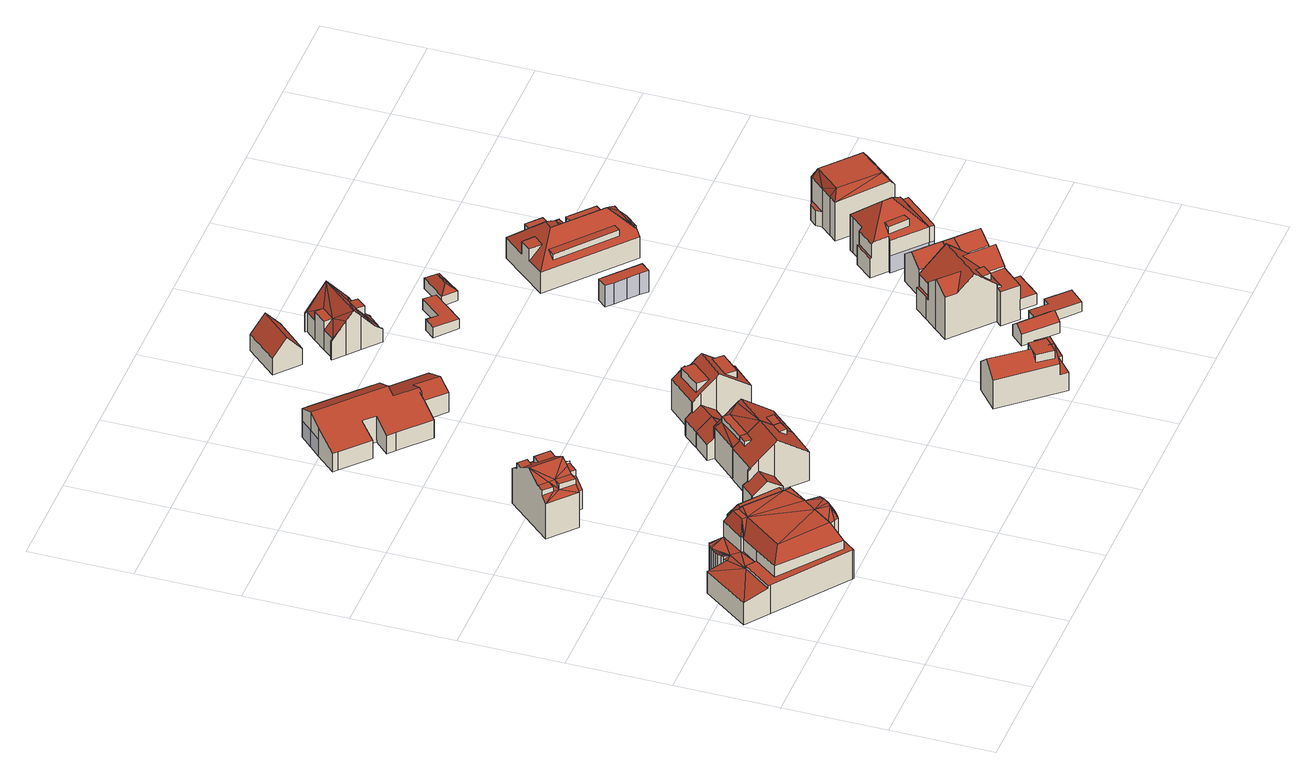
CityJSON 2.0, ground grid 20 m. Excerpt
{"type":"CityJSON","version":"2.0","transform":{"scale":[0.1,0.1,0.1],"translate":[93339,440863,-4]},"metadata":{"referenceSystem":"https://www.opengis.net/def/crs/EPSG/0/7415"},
"CityObjects":{
"building1":{"type":"Building","attributes":{"yearOfConstruction":2001,"hoogste_bouwlaag":2,"statusOmschr":"Pand in gebruik","aantalBouwlagen":3,"laagste_bouwlaag":0,"typeOmschr":"vrijstaand","class":"Pand"},"address":[{"CountryName":"Nederland","LocalityName":"Rotterdam","ThoroughfareNumber":"209-211","ThoroughfareName":"Straatweg","PostalCode":"3054AE"}],"geometry":[{"type":"Solid","lod":"2","boundaries":[[[[0,1,2,3,4,5,6,7,8,9,10,11,12,13,14,15,16,17,18,19,20,21,22,23,24,25,26,27,28,29,30,31,32]],[[33,34,35,36]],[[37,38,39,40,41]],[[42,43,44,45]],[[46,47,35,34,44,48]],[[49,50,51,52]],[[52,53,37,54,49]],[[55,56,57,39,38]],[[58,38,37,53]],[[57,59,60,40,39]],[[61,62,43,42]],[[63,64,65,66,67,68,69,70,71,72]],[[73,50,74]],[[73,74,75]],[[76,50,73]],[[75,74,77]],[[78,33,36]],[[78,74,33]],[[79,45,44]],[[74,44,34]],[[50,44,74]],[[54,79,44]],[[49,54,50]],[[54,44,50]],[[74,34,33]],[[44,43,48]],[[43,80,48]],[[43,62,80]],[[81,76,73]],[[82,76,83]],[[84,76,81]],[[83,76,84]],[[77,78,85]],[[77,85,86]],[[77,74,78]],[[87,77,86]],[[88,77,89]],[[89,77,87]],[[88,75,77]],[[82,51,76]],[[76,51,50]],[[90,91,92]],[[90,93,91]],[[94,93,90]],[[95,90,92]],[[94,96,93]],[[93,97,98]],[[93,99,97]],[[93,100,99]],[[101,100,93]],[[96,101,93]],[[94,102,103]],[[94,103,96]],[[94,104,102]],[[105,75,88]],[[106,73,105]],[[105,73,75]],[[81,73,106]],[[93,107,108]],[[93,108,91]],[[108,109,91]],[[91,109,110]],[[91,110,111]],[[79,60,45]],[[60,61,42]],[[60,42,45]],[[36,35,64,63]],[[41,40,79,54]],[[78,36,63,72]],[[65,64,35,47]],[[46,95,92,65,47]],[[85,78,72,71]],[[94,90,62,61]],[[92,91,66,65]],[[91,111,67,66]],[[52,51,2,1]],[[3,2,51,82]],[[82,83,4,3]],[[83,84,5,4]],[[84,81,6,5]],[[81,106,7,6]],[[106,105,8,7]],[[105,88,9,8]],[[88,89,10,9]],[[89,87,11,10]],[[87,86,12,11]],[[71,70,14,13]],[[70,69,15,14]],[[69,68,16,15]],[[67,111,110,17,16,68]],[[18,17,110,109]],[[19,18,109,108]],[[20,19,108,107]],[[22,21,97,99]],[[23,22,99,100]],[[24,23,100,101]],[[25,24,101,96]],[[26,25,96,103]],[[27,26,103,102]],[[28,27,102,104]],[[60,29,28,104,94,61]],[[30,29,60,59]],[[31,30,59,57]],[[32,31,57,56]],[[55,58,53,0,32,56]],[[1,0,53,52]],[[37,41,54]],[[48,80,46]],[[46,80,62,90,95]],[[55,38,58]],[[93,98,107]],[[79,40,60]],[[86,85,71,13,12]],[[97,21,20,107,98]]]],"semantics":{"surfaces":[{"type":"GroundSurface"},{"type":"RoofSurface"},{"type":"WallSurface"}],"values":[[0,1,1,1,1,1,1,1,1,1,1,1,1,1,1,1,1,1,1,1,1,1,1,1,1,1,1,1,1,1,1,1,1,1,1,1,1,1,1,1,1,1,1,1,1,1,1,1,1,1,1,1,1,1,1,1,1,1,1,1,1,1,1,1,1,1,2,2,2,2,2,2,2,2,2,2,2,2,2,2,2,2,2,2,2,2,2,2,2,2,2,2,2,2,2,2,2,2,2,2,2,2,2,2,2,2,2,2,2,2,2,2,2,2]]}}]},
"building2":{"type":"Building","attributes":{"yearOfConstruction":1935,"hoogste_bouwlaag":2,"statusOmschr":"Pand in gebruik","aantalBouwlagen":3,"laagste_bouwlaag":0,"typeOmschr":"half vrijstaand","class":"Pand"},"address":[{"CountryName":"Nederland","LocalityName":"Rotterdam","ThoroughfareNumber":"1","ThoroughfareName":"Wilgenoord","PostalCode":"3054AW"}],"geometry":[{"type":"Solid","lod":"2","boundaries":[[[[112,113,114,115,116,117,118,119]],[[120,121,122,123]],[[124,125,126,127]],[[128,129,130,131]],[[132,133,134,135]],[[136,137,138,139]],[[140,141,142,143,144]],[[145,146,147,148,149,150,123,122,151,152,153,131,130,154,155]],[[156,157,158,159,160,161,162]],[[163,164,165]],[[166,167,168]],[[136,166,164]],[[133,151,136]],[[133,136,164]],[[152,151,133]],[[152,133,169]],[[169,133,132]],[[164,166,168]],[[165,164,168]],[[151,137,136]],[[150,149,121,120]],[[127,126,141,140]],[[161,160,125,124]],[[155,154,129,128]],[[135,134,164,163]],[[139,138,167,166]],[[152,169,143,142]],[[145,155,159,158]],[[126,153,152,142,141]],[[160,131,153,126,125]],[[155,128,131,160,159]],[[132,135,163,165,115,114,143,169]],[[158,157,146,145]],[[124,127,140,144,113,112,162,161]],[[144,143,114,113]],[[165,168,116,115]],[[122,121,149,148,117,116,168,167,138,137,151]],[[118,117,148,147]],[[156,119,118,147,146,157]],[[112,119,156,162]],[[120,123,150]],[[129,154,130]],[[133,164,134]],[[136,139,166]]]],"semantics":{"surfaces":[{"type":"GroundSurface"},{"type":"RoofSurface"},{"type":"WallSurface"}],"values":[[0,1,1,1,1,1,1,1,1,1,1,1,1,1,1,1,1,1,1,1,2,2,2,2,2,2,2,2,2,2,2,2,2,2,2,2,2,2,2,2,2,2,2,2]]}}]},
"building3":{"type":"Building","attributes":{"yearOfConstruction":1935,"hoogste_bouwlaag":2,"statusOmschr":"Pand in gebruik","aantalBouwlagen":4,"laagste_bouwlaag":1,"typeOmschr":"kop van een rij","class":"Pand"},"address":[{"CountryName":"Nederland","LocalityName":"Rotterdam","ThoroughfareNumber":"213","ThoroughfareName":"Straatweg","PostalCode":"3054AE"}],"geometry":[{"type":"Solid","lod":"2","boundaries":[[[[170,171,172,173,174,175,176,177,178,179]],[[180,181,182,183]],[[184,185,186,187]],[[188,189,190,191]],[[192,189,188,193,194,195,196,197]],[[198,199,200,201,202,185,184]],[[182,203,204,205,206,207,208,209,210,211,194,193,183]],[[204,203,181,180]],[[211,210,184,187]],[[210,209,198,184]],[[194,211,187,172,171,195]],[[191,190,192,197]],[[199,198,209,208]],[[188,191,197,196,170,179,205,204,180,183,193]],[[196,195,171,170]],[[187,186,173,172]],[[186,185,202,174,173]],[[175,174,202,201]],[[176,175,201,200]],[[207,177,176,200,199,208]],[[178,177,207,206]],[[179,178,206,205]],[[182,181,203]],[[190,189,192]]]],"semantics":{"surfaces":[{"type":"GroundSurface"},{"type":"RoofSurface"},{"type":"WallSurface"}],"values":[[0,1,1,1,1,1,1,2,2,2,2,2,2,2,2,2,2,2,2,2,2,2,2,2]]}}]},
"building4":{"type":"Building","attributes":{"yearOfConstruction":1935,"hoogste_bouwlaag":2,"statusOmschr":"Pand in gebruik","aantalBouwlagen":3,"laagste_bouwlaag":0,"typeOmschr":"tussenpand","class":"Pand"},"address":[{"CountryName":"Nederland","LocalityName":"Rotterdam","ThoroughfareNumber":"215","ThoroughfareName":"Straatweg","PostalCode":"3054AE"}],"geometry":[{"type":"Solid","lod":"2","boundaries":[[[[212,213,170,179,214,215,216,217]],[[218,219,220,221]],[[218,222,223,224,225,219]],[[226,180,183,227]],[[228,188,191,229]],[[196,230,231,193,188,228,232,197]],[[231,233,193]],[[233,234,227]],[[234,235,236]],[[233,227,193]],[[227,183,193]],[[227,234,236]],[[236,235,237]],[[236,237,205]],[[236,205,204]],[[220,219,234,233]],[[219,225,235,234]],[[230,213,212,220,233,231]],[[225,224,237,235]],[[224,214,179,205,237]],[[236,204,180,226]],[[229,191,197,232]],[[221,217,216,222,218]],[[221,220,212,217]],[[230,196,170,213]],[[188,193,183,180,204,205,179,170,196,197,191]],[[224,223,215,214]],[[216,215,223,222]],[[227,236,226]],[[229,232,228]]]],"semantics":{"surfaces":[{"type":"GroundSurface"},{"type":"RoofSurface"},{"type":"WallSurface"}],"values":[[0,1,1,1,1,1,1,1,1,1,1,1,1,1,1,2,2,2,2,2,2,2,2,2,2,2,2,2,2,2]]}}]},
"building5":{"type":"Building","attributes":{"yearOfConstruction":1983,"hoogste_bouwlaag":1,"statusOmschr":"Pand in gebruik","aantalBouwlagen":2,"laagste_bouwlaag":0,"typeOmschr":"vrijstaand","class":"Pand"},"address":[{"CountryName":"Nederland","LocalityName":"Rotterdam","ThoroughfareNumber":"18","ThoroughfareName":"Wilgenoord","PostalCode":"3054AW"}],"geometry":[{"type":"Solid","lod":"2","boundaries":[[[[238,239,240,241,242,243,244,245,246,247,248,249,250,251,252,253,254,255]],[[256,257,258,259,260]],[[261,257,256,262,263,264,265,266,267]],[[268,269,270,271,272,273]],[[274,275,276,261,267,272,271,277,278,279,280,281,282,283,284,285,286]],[[249,248,287,288]],[[250,249,288,289]],[[251,250,289,290]],[[261,276,259,258]],[[257,261,258]],[[265,264,268,273]],[[290,289,270,269]],[[264,252,251,290,269,268]],[[273,272,266,265]],[[272,267,266]],[[289,288,271,270]],[[288,287,277,271]],[[287,248,247,278,277]],[[259,276,275,238,255,260]],[[275,274,239,238]],[[274,286,240,239]],[[286,285,241,240]],[[285,284,242,241]],[[243,242,284,283]],[[283,282,281,244,243]],[[281,280,245,244]],[[280,279,246,245]],[[279,278,247,246]],[[253,252,264,263]],[[254,253,263,262]],[[262,256,260,255,254]]]],"semantics":{"surfaces":[{"type":"GroundSurface"},{"type":"RoofSurface"},{"type":"ClosureSurface"},{"type":"WallSurface"}],"values":[[0,1,1,1,1,2,2,2,3,3,3,3,3,3,3,3,3,3,3,3,3,3,3,3,3,3,3,3,3,3,3]]}}]},
"building6":{"type":"Building","attributes":{"yearOfConstruction":1935,"hoogste_bouwlaag":2,"statusOmschr":"Pand in gebruik","aantalBouwlagen":3,"laagste_bouwlaag":0,"typeOmschr":"kop van een rij","class":"Pand"},"address":[{"CountryName":"Nederland","LocalityName":"Rotterdam","ThoroughfareNumber":"217","ThoroughfareName":"Straatweg","PostalCode":"3054AE"}],"geometry":[{"type":"Solid","lod":"2","boundaries":[[[[291,292,293,294,295,217,216,296,297,298,299,300,301]],[[302,303,304,222,218,305,306]],[[307,308,309,310,311,312],[313,314,315,316]],[[305,218,221,317]],[[318,319,320,321,322,323,324,325,326,309,308],[327,328,329,330]],[[331,321,320]],[[332,331,333]],[[332,321,331]],[[333,331,319,318]],[[319,331,320]],[[307,291,301,333,318,308]],[[325,324,306,305]],[[326,325,305,317]],[[309,326,317,295,294,310]],[[302,306,324,323]],[[322,299,298,302,323]],[[332,300,299,322,321]],[[332,333,301,300]],[[307,312,292,291]],[[293,292,312,311]],[[311,310,294,293]],[[317,221,217,295]],[[221,218,222,216,217]],[[296,216,222,304]],[[297,296,304,303]],[[298,297,303,302]],[[316,315,334,335]],[[335,334,314,313]],[[334,315,314]],[[335,313,316]],[[336,337,328,327]],[[330,329,337,336]],[[327,330,336]],[[328,337,329]]]],"semantics":{"surfaces":[{"type":"GroundSurface"},{"type":"RoofSurface"},{"type":"WallSurface"}],"values":[[0,1,1,1,1,1,1,1,2,2,2,2,2,2,2,2,2,2,2,2,2,2,2,2,2,2,1,2,2,2,1,2,2,2]]}}]},
"building7":{"type":"Building","attributes":{"yearOfConstruction":1884,"hoogste_bouwlaag":1,"statusOmschr":"Pand in gebruik","aantalBouwlagen":2,"laagste_bouwlaag":0,"typeOmschr":"tussenpand","class":"Pand"},"address":[{"CountryName":"Nederland","LocalityName":"Rotterdam","ThoroughfareNumber":"252","ThoroughfareName":"Straatweg","PostalCode":"3054AN"}],"geometry":[{"type":"Solid","lod":"2","boundaries":[[[[338,339,340,341]],[[342,343,344,345,346,347]],[[348,349,344,350,351,352,353,347]],[[347,353,354,355,350,344,356,357]],[[358,359,360,361,362]],[[346,345,349,348]],[[357,356,343,342]],[[353,352,360,359]],[[354,353,359,358]],[[355,340,339,351,350]],[[362,341,340,355,354,358]],[[362,361,338,341]],[[360,352,351,339,338,361]],[[344,349,345]],[[343,356,344]],[[347,346,348]],[[342,347,357]]]],"semantics":{"surfaces":[{"type":"GroundSurface"},{"type":"RoofSurface"},{"type":"WallSurface"}],"values":[[0,1,1,1,1,2,2,2,2,2,2,2,2,2,2,2,2]]}}]},
"building8":{"type":"Building","attributes":{"yearOfConstruction":1881,"statusOmschr":"Pand in gebruik","aantalBouwlagen":1,"class":"Pand"},"address":[{"CountryName":"Nederland","LocalityName":"Rotterdam"}],"geometry":[{"type":"Solid","lod":"2","boundaries":[[[[363,364,365,366]],[[367,368,369,370]],[[371,372,368,367]],[[370,369,364,363]],[[369,368,372,365,364]],[[366,365,372,371]],[[370,363,366,371,367]]]],"semantics":{"surfaces":[{"type":"GroundSurface"},{"type":"RoofSurface"},{"type":"WallSurface"}],"values":[[0,1,1,2,2,2,2]]}}]},
"building9":{"type":"Building","attributes":{"yearOfConstruction":1887,"hoogste_bouwlaag":1,"statusOmschr":"Pand in gebruik","aantalBouwlagen":3,"laagste_bouwlaag":1,"typeOmschr":"kop van een rij","class":"Pand"},"address":[{"CountryName":"Nederland","LocalityName":"Rotterdam","ThoroughfareNumber":"254","ThoroughfareName":"Straatweg","PostalCode":"3054AN"}],"geometry":[{"type":"Solid","lod":"2","boundaries":[[[[373,374,375,376,377,378]],[[379,380,381,382,383,384]],[[377,376,381,380]],[[378,377,380,379]],[[382,381,376,375]],[[383,382,375,374]],[[373,378,379,384]],[[384,383,374,373]]]],"semantics":{"surfaces":[{"type":"GroundSurface"},{"type":"RoofSurface"},{"type":"ClosureSurface"},{"type":"WallSurface"}],"values":[[0,1,2,2,3,3,3,3]]}}]},
"building10":{"type":"Building","attributes":{"yearOfConstruction":1921,"hoogste_bouwlaag":2,"statusOmschr":"Pand in gebruik","aantalBouwlagen":3,"laagste_bouwlaag":0,"typeOmschr":"vrijstaand","class":"Pand"},"address":[{"CountryName":"Nederland","LocalityName":"Rotterdam","ThoroughfareNumber":"223","ThoroughfareName":"Straatweg","PostalCode":"3054AG"}],"geometry":[{"type":"Solid","lod":"2","boundaries":[[[[385,386,387,388,389,390,391,392,393,394,395,396,397,398,399,400,401,402,403,404]],[[405,406,407,408]],[[409,410,411,412,413]],[[414,415,416]],[[417,418,419]],[[417,419,420]],[[419,418,414]],[[421,416,415]],[[419,414,416]],[[422,416,421]],[[423,424,410]],[[411,425,415]],[[410,424,411]],[[414,411,415]],[[426,410,427]],[[411,424,425]],[[426,423,410]],[[428,423,426]],[[428,426,429]],[[407,430,431]],[[423,432,408]],[[423,407,424]],[[407,433,424]],[[432,434,408]],[[432,435,436]],[[423,408,407]],[[407,431,433]],[[423,435,432]],[[433,431,437]],[[431,438,437]],[[413,412,414,418]],[[427,409,413,418,385,404,426]],[[395,394,437,438]],[[396,395,438,431]],[[397,396,431,430]],[[399,398,434,432]],[[434,398,397,430,406,405]],[[432,436,400,399]],[[401,400,436,435]],[[428,402,401,435,423]],[[428,429,403,402]],[[429,426,404,403]],[[386,385,418,417]],[[417,420,387,386]],[[420,419,388,387]],[[419,416,389,388]],[[390,389,416,422]],[[422,421,391,390]],[[421,415,425,392,391]],[[425,424,433,393,392]],[[433,437,394,393]],[[407,406,430]],[[408,434,405]],[[409,427,410]],[[412,411,414]]]],"semantics":{"surfaces":[{"type":"GroundSurface"},{"type":"RoofSurface"},{"type":"WallSurface"}],"values":[[0,1,1,1,1,1,1,1,1,1,1,1,1,1,1,1,1,1,1,1,1,1,1,1,1,1,1,1,1,1,2,2,2,2,2,2,2,2,2,2,2,2,2,2,2,2,2,2,2,2,2,2,2,2,2]]}}]},
"building11":{"type":"Building","attributes":{"yearOfConstruction":1887,"statusOmschr":"Pand in gebruik","aantalBouwlagen":1,"class":"Pand"},"address":[{"CountryName":"Nederland","LocalityName":"Rotterdam"}],"geometry":[{"type":"Solid","lod":"2","boundaries":[[[[439,440,441,442]],[[443,444,445,446]],[[446,445,447,448]],[[448,447,440,439]],[[444,441,440,447,445]],[[442,441,444,443]],[[443,446,448,439,442]]]],"semantics":{"surfaces":[{"type":"GroundSurface"},{"type":"RoofSurface"},{"type":"WallSurface"}],"values":[[0,1,1,2,2,2,2]]}}]},
"building12":{"type":"Building","attributes":{"yearOfConstruction":1921,"statusOmschr":"Pand in gebruik","aantalBouwlagen":1,"class":"Pand"},"address":[{"CountryName":"Nederland","LocalityName":"Rotterdam"}],"geometry":[{"type":"Solid","lod":"2","boundaries":[[[[449,450,451,452,453,454]],[[455,456,457,458,459,460]],[[460,459,450,449]],[[459,458,451,450]],[[452,451,458,457]],[[453,452,457,456]],[[454,453,456,455]],[[449,454,455,460]]]],"semantics":{"surfaces":[{"type":"GroundSurface"},{"type":"RoofSurface"},{"type":"WallSurface"}],"values":[[0,1,2,2,2,2,2,2]]}}]},
"building13":{"type":"Building","attributes":{"yearOfConstruction":1888,"hoogste_bouwlaag":2,"statusOmschr":"Pand in gebruik","aantalBouwlagen":3,"laagste_bouwlaag":0,"deviation":"yes","typeOmschr":"vrijstaand","class":"Pand"},"address":[{"CountryName":"Nederland","LocalityName":"Rotterdam","ThoroughfareNumber":"256","ThoroughfareName":"Straatweg","PostalCode":"3054AN"}],"geometry":[{"type":"MultiSurface","lod":"2","boundaries":[[[461,462,463,464,465,466,467,468,469,470,471]],[[472,473,474,475,476,477]],[[478,479,474,473]],[[480,481,482,483]],[[484,485,483,482,486,487,488]],[[489,490,491,492,493]],[[494,495,496,480,483,485]],[[474,479,497,498,487,486,499,500,501,502,475],[503,504,505,506]],[[507,508,509,510]],[[511,512,513,514,515]],[[516,517,518,519,520,521]],[[472,477,521,522]],[[510,509,463,462]],[[521,520,513,512]],[[522,521,512,511]],[[472,522,511,510,462,461,478,473]],[[493,492,484,488]],[[501,500,518,517]],[[502,501,517,516]],[[499,465,464,519,518,500]],[[486,482,481,466,465,499]],[[496,467,466,481,480]],[[490,468,467,496,495,491]],[[469,468,490,489]],[[487,498,470,469,489,493,488]],[[471,470,498,497]],[[478,461,471,497,479]],[[515,514,508,507]],[[476,475,502]],[[477,476,502,516,521]],[[485,484,494]],[[484,492,491,495,494]],[[514,523,513,509,508]],[[513,520,519,464,463,509]],[[507,510,511,515]],[[506,505,524,525]],[[525,524,504,503]],[[525,503,506]],[[524,505,504]]],"semantics":{"surfaces":[{"type":"GroundSurface"},{"type":"RoofSurface"},{"type":"OuterCeilingSurface"},{"type":"WallSurface"}],"values":[0,1,1,1,1,1,1,1,2,1,1,3,3,3,3,3,3,3,3,3,3,3,3,3,3,3,3,3,3,3,3,3,3,3,3,1,3,3,3]}}]},
"building14":{"type":"Building","attributes":{"yearOfConstruction":1888,"statusOmschr":"Pand in gebruik","aantalBouwlagen":1,"avineonStatus":"unmatchedfootprint","class":"Pand"},"address":[{"CountryName":"Nederland","LocalityName":"Rotterdam"}],"geometry":[{"type":"Solid","lod":"2","boundaries":[[[[526,527,528,529,530,531]],[[532,533,534,535,536,537]],[[536,535,528,527]],[[529,528,535,534]],[[530,529,534,533]],[[531,530,533,532]],[[526,531,532,537]],[[537,536,527,526]]]],"semantics":{"surfaces":[{"type":"GroundSurface"},{"type":"RoofSurface"},{"type":"WallSurface"}],"values":[[0,1,2,2,2,2,2,2]]}}]},
"building15":{"type":"Building","attributes":{"yearOfConstruction":1919,"statusOmschr":"Pand in gebruik","aantalBouwlagen":1,"class":"Pand"},"address":[{"CountryName":"Nederland","LocalityName":"Rotterdam"}],"geometry":[{"type":"Solid","lod":"2","boundaries":[[[[538,539,540,541]],[[542,543,544,545]],[[546,544,543]],[[547,542,545]],[[547,545,546]],[[545,544,546]],[[538,541,542,547]],[[547,546,539,538]],[[546,543,540,539]],[[541,540,543,542]]]],"semantics":{"surfaces":[{"type":"GroundSurface"},{"type":"RoofSurface"},{"type":"WallSurface"}],"values":[[0,1,1,1,1,1,2,2,2,2]]}}]},
"building16":{"type":"Building","attributes":{"yearOfConstruction":1914,"hoogste_bouwlaag":2,"statusOmschr":"Pand in gebruik","aantalBouwlagen":4,"laagste_bouwlaag":1,"typeOmschr":"tussenpand","class":"Pand"},"address":[{"CountryName":"Nederland","LocalityName":"Rotterdam","ThoroughfareNumber":"219","ThoroughfareName":"Straatweg","PostalCode":"3054AG"}],"geometry":[{"type":"Solid","lod":"2","boundaries":[[[[548,549,550,551,552,553,554]],[[555,556,557,558,559,560,561]],[[555,561,549,548]],[[561,560,550,549]],[[560,559,551,550]],[[559,558,552,551]],[[553,552,558,557]],[[554,553,557,556]],[[556,555,548,554]]]],"semantics":{"surfaces":[{"type":"GroundSurface"},{"type":"RoofSurface"},{"type":"ClosureSurface"},{"type":"WallSurface"}],"values":[[0,1,2,2,2,2,3,3,3]]}}]},
"building17":{"type":"Building","attributes":{"yearOfConstruction":1888,"statusOmschr":"Pand in gebruik","aantalBouwlagen":1,"class":"Pand"},"address":[{"CountryName":"Nederland","LocalityName":"Rotterdam"}],"geometry":[{"type":"Solid","lod":"2","boundaries":[[[[562,563,564,565]],[[566,567,568,569]],[[570,569,571,572]],[[570,573,574,575,566,569]],[[576,577,578,579,580]],[[566,575,581,582]],[[570,572,578,577]],[[573,570,577,576]],[[580,565,564,574,573,576]],[[580,579,562,565]],[[571,568,567,582,581,563,562,579,578,572]],[[574,564,563,581,575]],[[569,568,571]],[[566,582,567]]]],"semantics":{"surfaces":[{"type":"GroundSurface"},{"type":"RoofSurface"},{"type":"WallSurface"}],"values":[[0,1,1,1,1,1,2,2,2,2,2,2,2,2]]}}]},
"building18":{"type":"Building","attributes":{"yearOfConstruction":1919,"hoogste_bouwlaag":1,"statusOmschr":"Pand in gebruik","aantalBouwlagen":2,"laagste_bouwlaag":0,"typeOmschr":"vrijstaand","class":"Pand"},"address":[{"CountryName":"Nederland","LocalityName":"Rotterdam","ThoroughfareNumber":"221","ThoroughfareName":"Straatweg","PostalCode":"3054AG"}],"geometry":[{"type":"Solid","lod":"2","boundaries":[[[[583,584,585,586,587,588,589,590,591,592,593,594,595,596,597]],[[598,599,600,601]],[[602,603,600,604,605],[606,607,608,609]],[[610,611,612,613]],[[614,615,616,599,598,617],[618,619,620,621]],[[622,623,624,601,600,603,625,626],[627,628,629,630]],[[631,610,613,632,604,600,599,616]],[[633,634,635]],[[625,603,634]],[[634,603,635]],[[633,635,636]],[[635,603,602]],[[637,617,638]],[[638,639,624]],[[638,617,639]],[[639,601,624]],[[638,624,596,595]],[[637,638,595,594]],[[597,596,624,623]],[[583,597,623,622]],[[622,626,584,583]],[[626,625,634,585,584]],[[586,585,634,633]],[[633,636,587,586]],[[636,635,588,587]],[[635,602,605,589,588]],[[605,604,590,589]],[[631,616,591,590,604,632,612,611]],[[592,591,616,615]],[[593,592,615,614]],[[637,594,593,614,617]],[[598,601,639]],[[613,612,632]],[[610,631,611]],[[617,598,639]],[[609,608,640,641]],[[641,640,607,606]],[[609,641,606]],[[608,607,640]],[[642,643,628,627]],[[630,629,643,642]],[[642,627,630]],[[643,629,628]],[[644,645,619,618]],[[621,620,645,644]],[[644,618,621]],[[645,620,619]]]],"semantics":{"surfaces":[{"type":"GroundSurface"},{"type":"RoofSurface"},{"type":"WallSurface"}],"values":[[0,1,1,1,1,1,1,1,1,1,1,1,1,1,1,1,2,2,2,2,2,2,2,2,2,2,2,2,2,2,2,2,2,2,2,1,2,2,2,1,2,2,2,1,2,2,2]]}}]},
"building19":{"type":"Building","attributes":{"yearOfConstruction":1893,"hoogste_bouwlaag":3,"statusOmschr":"Pand in gebruik","aantalBouwlagen":5,"laagste_bouwlaag":1,"typeOmschr":"vrijstaand","class":"Pand"},"address":[{"CountryName":"Nederland","LocalityName":"Rotterdam","ThoroughfareNumber":"258","ThoroughfareName":"Straatweg","PostalCode":"3054AN"}],"geometry":[{"type":"Solid","lod":"2","boundaries":[[[[646,647,648,649,650,651,652,653,654,655,656]],[[657,658,659,660,661,662],[663,664,665,666]],[[667,668,658,657]],[[669,670,671,672]],[[673,674,662,675,676]],[[677,678,679,680,659,658,668]],[[681,682,649,648]],[[682,683,650,649]],[[684,681,648,647]],[[646,685,686,684,647]],[[667,657,662]],[[674,667,662]],[[662,661,683,682]],[[675,662,682,681]],[[673,676,686,685]],[[686,676,675,681,684]],[[672,671,680,679]],[[659,680,671,670,652,651,660]],[[653,652,670,669]],[[678,654,653,669,672,679]],[[655,654,678,677]],[[656,655,677,668]],[[660,651,650,683,661]],[[673,685,646,656,668,667,674]],[[666,665,687,688]],[[688,687,664,663]],[[665,664,687]],[[666,688,663]]]],"semantics":{"surfaces":[{"type":"GroundSurface"},{"type":"RoofSurface"},{"type":"ClosureSurface"},{"type":"WallSurface"}],"values":[[0,1,1,1,1,1,2,2,2,2,1,1,3,3,3,3,3,3,3,3,3,3,3,3,1,3,3,3]]}}]},
"building20":{"type":"Building","attributes":{"yearOfConstruction":1892,"hoogste_bouwlaag":2,"statusOmschr":"Pand in gebruik","aantalBouwlagen":4,"laagste_bouwlaag":1,"typeOmschr":"vrijstaand","class":"Pand"},"address":[{"CountryName":"Nederland","LocalityName":"Rotterdam","ThoroughfareNumber":"260","ThoroughfareName":"Straatweg","PostalCode":"3054AN"}],"geometry":[{"type":"Solid","lod":"2","boundaries":[[[[689,690,691,692,693,694,695,696,697,698]],[[699,700,701,702]],[[703,699,702,704,705,706]],[[703,707,700,699]],[[708,709,710,711]],[[712,713,692,691]],[[702,701,714]],[[704,702,714]],[[707,715,700]],[[700,715,716]],[[701,717,714]],[[716,717,701]],[[700,716,701]],[[706,705,713,712]],[[711,710,716,715]],[[694,693,714,717]],[[710,695,694,717,716]],[[707,689,698,711,715]],[[710,709,696,695]],[[697,696,709,708]],[[698,697,708,711]],[[690,689,707,703]],[[712,691,690,703,706]],[[705,704,714,693,692,713]]]],"semantics":{"surfaces":[{"type":"GroundSurface"},{"type":"RoofSurface"},{"type":"ClosureSurface"},{"type":"WallSurface"}],"values":[[0,1,1,1,1,2,1,1,1,1,1,1,1,3,3,3,3,3,3,3,3,3,3,3]]}}]}
},
"vertices":[
[271,351,1],[283,342,1],[254,303,1],[274,289,1],[272,282,1],[270,276,1],[268,270,1],[264,264,1],[260,259,1],[256,254,1],[251,250,1],[245,246,1],[239,243,1],[232,248,1],[195,199,1],[194,200,1],[53,305,1],[7,339,1],[73,429,1],[107,404,1],[108,411,1],[110,417,1],[112,423,1],[115,428,1],[119,433,1],[124,438,1],[128,442,1],[134,446,1],[139,448,1],[179,419,1],[186,427,1],[188,431,1],[280,363,1],[189,241,119],[100,308,119],[76,305,89],[191,216,84],[252,348,116],[262,360,115],[191,413,115],[182,401,115],[251,346,116],[166,413,120],[149,390,120],[157,384,120],[173,405,120],[134,383,89],[109,350,89],[137,382,95],[261,339,120],[234,302,120],[254,303,91],[283,342,91],[271,351,91],[251,346,120],[276,357,104],[280,363,91],[188,431,91],[276,357,92],[186,427,91],[179,419,91],[164,430,94],[131,386,93],[191,216,65],[76,305,65],[109,350,65],[90,364,65],[49,308,64],[53,305,64],[194,200,65],[195,199,65],[232,248,65],[221,255,65],[256,275,115],[216,278,119],[248,264,115],[259,284,115],[240,258,115],[221,255,87],[182,401,121],[134,383,94],[268,270,92],[274,289,92],[272,282,91],[270,276,91],[232,248,91],[239,243,91],[245,246,90],[256,254,92],[251,250,90],[131,386,60],[90,364,59],[109,350,60],[119,402,59],[164,430,59],[134,383,60],[124,438,60],[110,417,60],[108,411,60],[112,423,60],[115,428,60],[119,433,60],[134,446,60],[128,442,60],[139,448,59],[260,259,91],[264,264,90],[108,411,54],[107,404,55],[73,429,49],[7,339,49],[49,308,58],
[276,778,15],[214,709,15],[191,729,15],[162,697,15],[112,742,15],[191,831,15],[241,786,15],[252,799,15],[198,806,113],[182,820,113],[171,808,113],[186,794,113],[243,742,88],[221,762,88],[207,746,87],[229,726,87],[233,775,114],[208,797,114],[197,784,113],[221,762,114],[183,719,113],[158,741,113],[148,729,114],[172,707,113],[149,749,113],[132,764,113],[121,752,113],[138,737,113],[229,726,74],[207,746,75],[202,741,69],[191,729,58],[214,709,58],[245,788,89],[243,789,89],[241,786,92],[191,831,92],[182,820,101],[198,806,101],[151,786,133],[202,741,133],[207,746,128],[208,797,101],[233,775,101],[252,799,57],[243,789,67],[245,788,67],[233,775,80],[221,762,92],[243,742,92],[276,778,57],[172,707,102],[148,729,102],[162,697,93],[138,737,102],[121,752,102],[112,742,92],[191,729,122],
[461,403,20],[415,356,20],[363,404,20],[340,379,20],[296,421,20],[298,423,20],[320,447,20],[331,438,20],[374,484,20],[375,485,20],[385,475,111],[372,461,111],[382,452,110],[395,465,111],[341,425,77],[318,400,77],[340,379,55],[363,404,55],[433,429,111],[418,413,111],[430,403,111],[444,419,111],[430,403,99],[414,447,131],[369,399,131],[415,356,83],[461,403,81],[444,419,99],[325,439,61],[327,441,61],[320,447,55],[298,423,55],[296,421,55],[372,461,100],[385,475,100],[375,485,89],[374,484,89],[331,438,89],[327,441,85],[325,439,85],[341,425,102],[363,404,125],
[457,504,20],[508,455,20],[421,534,20],[411,544,20],[440,575,20],[484,534,20],[463,554,77],[435,525,77],[457,504,55],[484,534,55],[440,575,55],[411,544,55],[421,534,65],[423,536,65],[427,523,111],[438,512,111],[451,449,110],[463,438,111],[508,455,82],[462,499,131],[463,438,99],[457,504,125],[435,525,102],[423,536,89],[427,523,99],[421,534,89],
[355,1059,19],[344,1046,19],[319,1020,19],[264,1071,19],[249,1084,19],[276,1112,19],[254,1132,19],[228,1103,19],[178,1150,19],[170,1157,19],[205,1196,19],[225,1217,19],[247,1240,19],[259,1228,19],[303,1188,19],[311,1196,19],[446,1073,19],[398,1020,19],[418,1042,78],[379,1079,78],[364,1063,67],[358,1056,63],[398,1020,63],[364,1063,88],[446,1073,58],[311,1196,58],[303,1188,64],[360,1135,64],[339,1112,79],[326,1098,88],[303,1188,83],[259,1228,83],[247,1240,83],[225,1217,97],[339,1112,97],[360,1135,83],[344,1046,76],[355,1059,84],[358,1056,84],[205,1196,83],[170,1157,59],[178,1150,59],[228,1103,59],[254,1132,77],[258,1129,77],[276,1112,77],[249,1084,59],[264,1071,59],[319,1020,59],[205,1196,55],[225,1217,55],[247,1240,55],[259,1228,55],
[604,570,20],[601,568,20],[609,561,20],[563,514,20],[511,562,20],[464,601,20],[469,605,20],[479,596,20],[530,651,20],[567,616,20],[562,610,20],[479,596,65],[469,605,55],[464,601,55],[489,583,77],[477,594,65],[604,570,89],[565,607,130],[516,558,132],[563,514,83],[609,561,82],[601,568,89],[589,574,99],[555,538,100],[538,554,117],[572,590,117],[511,562,55],[562,610,127],[559,613,124],[543,627,107],[549,633,107],[530,651,87],[479,596,89],[477,594,89],[489,583,102],[511,562,126],[549,615,117],[511,575,119],[493,593,99],[530,633,97],[559,613,93],[567,616,90],[562,610,90],[555,538,116],[589,574,116],[530,633,117],[493,593,119],
[804,7,23],[710,115,23],[756,154,23],[848,45,23],[825,55,111],[802,82,111],[788,70,111],[773,58,111],[796,30,111],[811,43,111],[796,30,94],[773,58,94],[733,135,112],[710,115,86],[793,20,86],[815,38,111],[837,57,83],[756,154,85],[802,82,95],[825,55,94],[837,57,62],[815,38,62],[793,20,62],[804,7,62],[848,45,62],
[502,1368,17],[448,1308,17],[403,1348,17],[456,1408,17],[479,1388,89],[425,1328,89],[448,1308,53],[502,1368,54],[456,1408,53],[403,1348,53],
[902,76,22],[855,37,22],[848,45,22],[836,59,22],[859,79,22],[883,98,22],[883,98,53],[859,79,53],[836,59,53],[848,45,54],[855,37,54],[902,76,54],
[571,1240,18],[583,1229,18],[581,1227,18],[579,1229,18],[553,1200,18],[556,1198,18],[554,1195,18],[521,1224,18],[498,1244,18],[476,1263,18],[478,1266,18],[481,1263,18],[499,1285,18],[521,1310,18],[539,1330,18],[537,1333,18],[539,1335,18],[607,1276,18],[605,1274,18],[602,1276,18],[521,1310,81],[499,1285,81],[512,1274,81],[534,1299,81],[580,1250,81],[566,1262,82],[551,1244,82],[564,1232,81],[571,1240,81],[564,1232,61],[541,1206,60],[553,1200,49],[583,1229,47],[571,1240,61],[579,1229,50],[581,1227,47],[554,1195,46],[556,1198,46],[573,1306,112],[509,1234,111],[521,1224,92],[602,1276,62],[580,1250,62],[607,1276,58],[605,1274,58],[499,1285,62],[481,1263,62],[539,1330,62],[498,1244,93],[521,1310,62],[539,1335,58],[537,1333,58],[476,1263,58],[478,1266,58],
[957,76,21],[901,127,21],[924,152,21],[980,101,21],[980,101,46],[924,152,46],[913,140,59],[969,89,59],[901,127,46],[957,76,46],
[693,1143,12],[641,1083,12],[601,1117,12],[618,1137,12],[638,1120,12],[673,1161,12],[673,1161,35],[638,1120,34],[618,1137,36],[601,1117,35],[641,1083,33],[693,1143,34],
[1051,241,20],[1013,199,20],[974,155,20],[945,181,20],[955,192,20],[877,261,20],[899,286,20],[922,312,20],[943,337,20],[1001,285,20],[1016,272,20],[1013,199,103],[1032,220,127],[982,264,127],[985,221,100],[988,218,100],[1012,197,100],[1051,241,102],[1023,266,102],[896,283,133],[877,261,112],[895,245,112],[932,251,133],[920,302,96],[930,294,107],[922,222,142],[988,297,142],[947,333,96],[943,337,68],[922,312,68],[916,306,68],[920,302,68],[947,333,68],[920,302,107],[916,306,107],[899,286,129],[1016,272,110],[1001,285,127],[955,192,103],[954,190,103],[959,185,97],[988,218,97],[967,220,111],[952,202,111],[939,213,126],[954,231,126],[1038,177,40],[999,133,40],[974,155,40],[1013,199,40],[1013,199,64],[1012,197,64],[974,155,64],[999,133,64],[1038,177,64],[988,218,95],[959,185,95],[954,190,95],[945,181,95],[974,155,95],[1012,197,95],[1013,199,95],[977,153,64],[952,202,126],[967,220,126],
[1056,87,17],[1033,61,17],[962,124,17],[976,140,17],[1006,113,17],[1015,124,17],[1015,124,43],[1006,113,41],[976,140,42],[962,124,40],[1033,61,39],[1056,87,42],
[753,1158,13],[715,1111,13],[690,1132,13],[729,1178,13],[729,1178,36],[690,1132,35],[711,1133,50],[730,1154,51],[715,1111,34],[753,1158,34],
[840,799,19],[827,811,19],[808,828,19],[787,845,19],[774,857,19],[789,874,19],[855,816,19],[840,799,66],[855,816,66],[789,874,66],[774,857,66],[787,845,66],[808,828,66],[827,811,66],
[1094,241,20],[978,344,20],[1013,383,20],[1128,279,20],[1042,322,101],[1025,303,91],[1041,288,91],[1059,307,101],[1099,271,102],[1041,288,80],[1083,251,80],[1116,289,80],[1013,383,80],[996,364,101],[1116,289,47],[1099,271,47],[1083,251,47],[1094,241,47],[1128,279,47],[978,344,79],[1025,303,79],
[995,921,17],[991,918,17],[977,901,17],[982,888,17],[961,863,17],[948,866,17],[930,846,17],[777,978,17],[854,1068,17],[915,1015,17],[916,1016,17],[937,998,17],[935,997,17],[924,983,17],[936,973,17],[924,1001,66],[859,996,112],[847,983,111],[916,989,63],[937,854,74],[933,908,111],[777,978,63],[930,846,63],[909,877,73],[807,965,72],[816,976,86],[918,888,87],[840,1010,89],[819,1027,89],[802,1008,90],[823,991,89],[916,1016,60],[915,1015,62],[854,1068,62],[929,1006,60],[890,1003,86],[862,1028,87],[872,1040,71],[900,1016,70],[995,921,62],[936,973,62],[924,983,62],[987,912,74],[991,918,67],[952,925,86],[905,966,86],[915,978,71],[962,937,71],[819,1027,62],[802,1008,63],[982,888,62],[977,901,74],[948,866,73],[961,863,61],[937,998,60],[935,997,61],[924,1001,63],[807,965,85],[909,877,86],[962,937,86],[915,978,86],[900,1016,86],[872,1040,86],
[1155,424,20],[1097,359,20],[1093,355,20],[1086,362,20],[1027,414,20],[1030,418,20],[1001,443,20],[1031,477,20],[1039,470,20],[1060,494,20],[1067,502,20],[1082,430,143],[1068,442,143],[1007,438,97],[1030,418,98],[1027,414,92],[1086,362,92],[1065,392,102],[1033,419,101],[1043,430,116],[1074,404,117],[1142,435,99],[1067,502,99],[1031,477,63],[1001,443,63],[1004,441,63],[1034,474,63],[1155,424,92],[1146,431,92],[1093,355,92],[1097,359,92],[1060,494,99],[1039,470,99],[1034,474,93],[1004,441,93],[1093,355,57],[1086,362,57],[1027,414,57],[1097,359,57],[1155,424,62],[1097,359,62],[1033,419,116],[1065,392,117],
[1141,600,20],[1227,524,20],[1229,522,20],[1172,455,20],[1083,535,20],[1095,549,20],[1114,570,20],[1114,582,20],[1127,596,20],[1138,597,20],[1209,526,127],[1140,586,127],[1097,537,127],[1165,476,127],[1227,524,105],[1166,461,111],[1172,455,100],[1229,522,101],[1141,600,105],[1127,596,53],[1114,582,53],[1114,570,53],[1138,597,53],[1229,522,63],[1172,455,63],[1083,535,105],[1138,597,105],[1114,570,105],[1095,549,105]
]}
